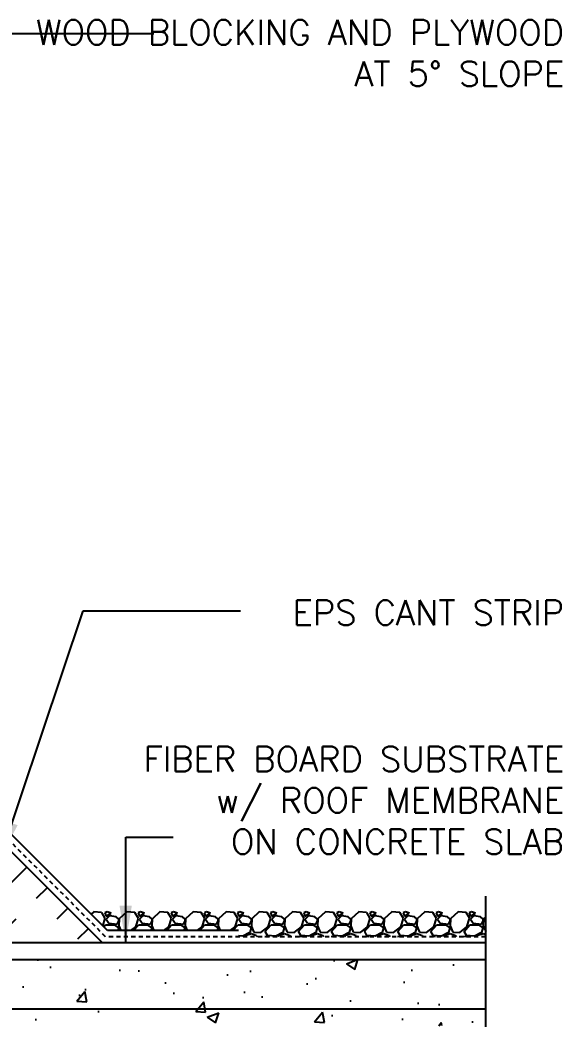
# Model space of a CAD drawing. Header units: inches. Extents: x 227.3 to 283.4, y 111.6 to 199.4.
# Drawn here: x 267.04 to 283.41, y 168.36 to 198.54 of the extents above; entities that cross this region are included whole.
import ezdxf

# ---------------------------------------------------------------- set-up
doc = ezdxf.new("R2010")
doc.units = ezdxf.units.IN
doc.header["$LTSCALE"] = 0.5
doc.header["$MEASUREMENT"] = 0
doc.linetypes.add('DASHED2', pattern=[0.375, 0.25, -0.125])
for name, color, linetype in [('HATCH', 12, 'Continuous'), ('line25', 2, 'Continuous'), ('LINE3', 3, 'Continuous'), ('LINE50', 5, 'Continuous'), ('LINE9', 9, 'Continuous'), ('TEXT', 4, 'Continuous')]:
    doc.layers.add(name, color=color, linetype=linetype)
doc.styles.add('DIM', font='romans.shx', dxfattribs={"width": 0.7})
doc.styles.add('ROMANS', font='romans.shx', dxfattribs={"height": 0.75})
doc.styles.get("Standard").update_dxf_attribs({"font": 'romans.shx', "height": 0.75})
doc.linetypes.add('STEEL', pattern='A,0.5,-0.2,["X",Standard,S=0.1,R=0,X=-0.1,Y=-0.05],-0.1', length=0.8)
doc.dimstyles.new('ext_12', dxfattribs={"dimscale": 12, "dimtxt": 0.09375, "dimasz": 0.09375, "dimexe": 0.09375, "dimexo": 0.0625, "dimgap": 0.0625, "dimtad": 1, "dimdec": 1, "dimzin": 2, "dimdsep": 46, "dimlunit": 4, "dimtxsty": 'DIM', "dimcen": 0.09, "dimdle": 0.09375, "dimclrt": 4, "dimadec": 0, "dimazin": 0, "dimtfac": 1, "dimtdec": 1, "dimtmove": 2, "dimatfit": 3, "dimfxl": 1, "dimfrac": 2, "dimtolj": 1, "dimtzin": 0, "dimarcsym": 0})

msp = doc.modelspace()

# ---------------------------------------------------------------- hatches: boundary and pattern name
at = {"layer": 'HATCH'}
h = msp.add_hatch(dxfattribs=at)
h.set_pattern_fill('AR-CONC', color=256, scale=0.5)
h.set_pattern_definition([(50, (0, 0), (3.5863, -0.31376), [0.375, -4.125]), (355, (0, 0), (-0.693757, 3.76096), [0.3, -3.3]), (100.4514, (0.299, -0.026), (2.892544, 3.4472), [0.3187, -3.50571]), (46.1842, (0, 1), (5.336207, -0.827596), [0.5625, -6.1875]), (96.6356, (0.4447, 0.931), (4.67331, 4.87059), [0.47805, -5.25857]), (351.1842, (0, 1), (4.67331, 4.87059), [0.45, -4.95]), (21, (0.5, 0.75), (2.984535, -2.013094), [0.375, -4.125]), (326, (0.5, 0.75), (1.216577, 3.62575), [0.3, -3.3]), (71.4514, (0.7487, 0.5822), (4.201112, 1.612656), [0.3187, -3.50571]), (37.5, (0, 0), (0.0607993, 1.6644693), [0, -3.26, 0, -3.35, 0, -3.3125]), (7.5, (0, 0), (1.315348, 1.972059), [0, -1.91, 0, -3.185, 0, -1.2625]), (327.5, (-1.115, 0), (2.669112, -0.1127744), [0, -1.25, 0, -3.9, 0, -5.175]), (317.5, (-1.615, 0), (2.915931, 0.500525), [0, -1.625, 0, -2.59, 0, -3.675])])
h.paths.add_polyline_path([(262.208, 149.214, 0.08841), (262.062, 149.311), (261.972, 149.311), (261.972, 149.353, -0.249069), (261.862, 149.56), (261.862, 149.628, -0.414214), (261.924, 149.69), (261.972, 149.69), (261.972, 149.76), (261.867, 149.76, -0.155529), (261.691, 149.894, 0.180914), (261.273, 150.206), (259.693, 150.559, 0.054974), (259.366, 150.595), (257.208, 150.595), (255.05, 150.595, 0.054974), (254.723, 150.559), (253.142, 150.206, 0.180914), (252.725, 149.894, -0.155529), (252.549, 149.76), (252.444, 149.76), (252.444, 149.69), (252.491, 149.69, -0.414214), (252.554, 149.628), (252.554, 149.56, -0.249069), (252.444, 149.353), (252.444, 149.311), (252.354, 149.311, 0.088416), (252.208, 149.214), (252.208, 146.406), (254.661, 146.406), (255.661, 145.406), (255.661, 147.406), (256.661, 146.406), (262.208, 146.406)])
h.paths.add_polyline_path([(262.208, 156.248), (262.128, 156.168), (262.038, 156.168), (262.008, 156.198), (261.858, 156.198, -0.414214), (261.808, 156.248), (261.708, 156.248), (261.708, 156.809, 0.390098), (261.433, 157.108), (257.224, 157.292, 0.020761), (257.208, 157.292, 0.020761), (257.191, 157.292), (252.983, 157.108, 0.390098), (252.708, 156.809), (252.708, 156.248), (252.608, 156.248, -0.414214), (252.558, 156.198), (252.458, 156.198), (252.408, 156.198), (252.378, 156.168), (252.288, 156.168), (252.208, 156.248), (252.208, 155.406), (252.208, 153.406, 0.088416), (252.354, 153.309), (252.444, 153.309), (252.444, 153.267, -0.249069), (252.554, 153.06), (252.554, 152.993, -0.414214), (252.491, 152.93), (252.444, 152.93), (252.444, 152.86), (252.549, 152.86, 0.231736), (252.907, 153.011, -0.8344), (253.118, 152.886), (253.106, 152.864, 2.155404), (253.645, 153.059, -1), (253.859, 153.57, -0.311223), (254.568, 152.554), (254.567, 152.389, 1.661382), (255.128, 152.742, -1), (255.342, 153.253, -0.30095), (256.078, 152.38, 1.661382), (256.639, 152.733, 0.055617), (256.46, 152.779, -0.843243), (256.494, 153.211, -0.047544), (257.208, 153.276, -0.047544), (257.922, 153.211, -0.843243), (257.956, 152.779, 0.055617), (257.777, 152.733, 1.661382), (258.338, 152.38, -0.30095), (259.074, 153.253, -1), (259.288, 152.742, 1.661382), (259.849, 152.389), (259.848, 152.554, -0.311223), (260.557, 153.57, -1), (260.771, 153.059, 2.155404), (261.309, 152.864), (261.298, 152.886, -0.834375), (261.509, 153.011, 0.23174), (261.867, 152.86), (261.972, 152.86), (261.972, 152.93), (261.924, 152.93, -0.414214), (261.862, 152.993), (261.862, 153.06, -0.249069), (261.972, 153.267), (261.972, 153.309), (262.062, 153.309, 0.08841), (262.208, 153.406), (262.208, 155.406)])
h.paths.add_polyline_path([(261.708, 159.088), (261.808, 159.088, -0.327813), (261.843, 159.136), (261.843, 159.836, 0.333671), (261.153, 159.537, 0.520567), (260.602, 159.655, 0.196403), (260.194, 159.917, 0.196403), (259.786, 159.655, 0.520567), (259.235, 159.537, 0.520567), (258.214, 159.633, 0.520567), (257.193, 159.537, 0.520567), (256.642, 159.655, 0.520567), (255.592, 159.655, 0.520567), (255.371, 159.655, 0.520567), (254.974, 159.655, 0.520567), (254.321, 159.655, 0.520567), (253.939, 159.655, 0.520567), (253.417, 159.655, 0.520567), (252.916, 159.655, 0.328601), (252.573, 159.77), (252.573, 159.136, -0.327813), (252.608, 159.088), (252.708, 159.088), (252.708, 158.527, 0.390098), (252.983, 158.228), (257.191, 158.044, 0.020761), (257.208, 158.044, 0.020761), (257.224, 158.044), (261.433, 158.228, 0.390098), (261.708, 158.527)])
h.paths.add_polyline_path([(256.824, 157.885), (252.968, 158.037, 0.425773), (252.708, 157.787), (252.708, 157.549, 0.425773), (252.968, 157.299), (256.824, 157.451, 0.390098), (257.008, 157.65), (257.008, 157.686, 0.390098)])
h.paths.add_polyline_path([(261.708, 157.787, 0.425773), (261.448, 158.037), (257.591, 157.885, 0.390098), (257.408, 157.686), (257.408, 157.65, 0.390098), (257.591, 157.451), (261.448, 157.299, 0.425773), (261.708, 157.549)])
h.paths.add_polyline_path([(262.208, 166.656), (262.208, 168.156), (281.104, 168.156), (281.104, 170.156), (262.208, 170.156), (262.208, 170.259, 0.40442), (261.79, 170.178, 0.520567), (261.269, 170.178, 0.520567), (260.887, 170.178, 0.520567), (260.233, 170.178, 0.04026), (260.208, 170.208, 0.04026), (260.183, 170.178, 0.520567), (259.529, 170.178, 0.520567), (259.147, 170.178, 0.520567), (258.626, 170.178, 0.520567), (258.124, 170.178, 0.297004), (257.815, 170.303, 0.297004), (257.507, 170.178, 0.520567), (257.005, 170.178, 0.520567), (256.484, 170.178, 0.520567), (256.102, 170.178, 0.520567), (255.448, 170.178, 0.520567), (255.051, 170.178, 0.520567), (254.831, 170.178, 0.520567), (253.78, 170.178, 0.520567), (253.229, 170.061, 0.345037), (252.208, 170.395), (252.208, 169.761), (252.573, 169.761), (252.573, 168.561), (252.208, 168.561), (252.208, 167.811), (252.573, 167.811), (252.573, 166.611), (252.208, 166.611), (252.208, 165.861), (252.573, 165.861), (252.573, 164.781), (252.208, 164.781), (252.208, 164.031), (252.573, 164.031), (252.573, 162.951), (252.208, 162.951), (252.208, 162.201), (252.573, 162.201), (252.573, 161.001), (252.208, 161.001), (252.208, 160.251), (252.573, 160.251), (252.573, 159.77, -0.328601), (252.916, 159.655, -0.520567), (253.417, 159.655, -0.520567), (253.939, 159.655, -0.520567), (254.321, 159.655, -0.520567), (254.974, 159.655, -0.520567), (255.371, 159.655, -0.520567), (255.592, 159.655, -0.520567), (256.642, 159.655, -0.520567), (257.193, 159.537, -0.520567), (258.214, 159.633, -0.520567), (259.235, 159.537, -0.520567), (259.786, 159.655, -0.196403), (260.194, 159.917, -0.196403), (260.602, 159.655, -0.520567), (261.153, 159.537, -0.333671), (261.843, 159.836), (261.843, 160.251), (262.208, 160.251), (262.208, 160.656), (262.208, 162.156)])
h.paths.add_polyline_path([(261.708, 171.11, 0.390098), (261.433, 171.409), (257.224, 171.593, 0.020761), (257.208, 171.593, 0.020761), (257.191, 171.593), (252.983, 171.409, 0.390098), (252.708, 171.11), (252.708, 170.549), (252.608, 170.549, -0.414214), (252.558, 170.499), (252.458, 170.499), (252.408, 170.499), (252.378, 170.469), (252.288, 170.469), (252.246, 170.511), (252.208, 170.511), (252.208, 170.395, -0.345037), (253.229, 170.061, -0.520567), (253.78, 170.178, -0.520567), (254.831, 170.178, -0.520567), (255.051, 170.178, -0.520567), (255.448, 170.178, -0.520567), (256.102, 170.178, -0.520567), (256.484, 170.178, -0.520567), (257.005, 170.178, -0.520567), (257.507, 170.178, -0.297004), (257.815, 170.303, -0.297004), (258.124, 170.178, -0.520567), (258.626, 170.178, -0.520567), (259.147, 170.178, -0.520567), (259.529, 170.178, -0.520567), (260.183, 170.178, -0.04026), (260.208, 170.208, -0.04026), (260.233, 170.178, -0.520567), (260.887, 170.178, -0.520567), (261.269, 170.178, -0.520567), (261.79, 170.178, -0.40442), (262.208, 170.259), (262.208, 170.511), (262.17, 170.511), (262.128, 170.469), (262.038, 170.469), (262.008, 170.499), (261.858, 170.499, -0.414214), (261.808, 170.549), (261.708, 170.549)])
h.paths.add_polyline_path([(261.708, 173.389), (261.808, 173.389, -0.414214), (261.858, 173.439), (261.958, 173.439), (262.008, 173.439), (262.038, 173.469), (262.128, 173.469), (262.208, 173.389), (262.208, 173.406), (262.208, 175.406, 0.08841), (262.062, 175.504), (261.972, 175.504), (261.972, 175.545, -0.249069), (261.862, 175.753), (261.862, 175.82, -0.414214), (261.924, 175.883), (261.972, 175.883), (261.972, 175.953), (261.867, 175.953, 0.231736), (261.509, 175.802, -0.8344), (261.298, 175.927), (261.309, 175.948, 2.155404), (260.771, 175.754, -1), (260.557, 175.243, -0.311223), (259.848, 176.259), (259.849, 176.424, 1.661382), (259.288, 176.071, -1), (259.074, 175.56, -0.30095), (258.338, 176.432, 1.661382), (257.777, 176.08, 0.055617), (257.956, 176.034, -0.843243), (257.922, 175.602, -0.047544), (257.208, 175.537, -0.047544), (256.494, 175.602, -0.843243), (256.46, 176.034, 0.055617), (256.639, 176.08, 1.661382), (256.078, 176.432, -0.30095), (255.342, 175.56, -1), (255.128, 176.071, 1.661382), (254.567, 176.424), (254.568, 176.259, -0.311223), (253.859, 175.243, -1), (253.645, 175.754, 2.155404), (253.106, 175.948), (253.118, 175.927, -0.834375), (252.907, 175.802, 0.23174), (252.549, 175.953), (252.444, 175.953), (252.444, 175.883), (252.491, 175.883, -0.414214), (252.554, 175.82), (252.554, 175.753, -0.249069), (252.444, 175.545), (252.444, 175.504), (252.354, 175.504, 0.088416), (252.208, 175.406), (252.208, 173.406), (252.208, 173.389), (252.288, 173.469), (252.378, 173.469), (252.408, 173.439), (252.558, 173.439, -0.414214), (252.608, 173.389), (252.708, 173.389), (252.708, 172.828, 0.390098), (252.983, 172.529), (257.191, 172.345, 0.020761), (257.208, 172.345, 0.020761), (257.224, 172.345), (261.433, 172.529, 0.390098), (261.708, 172.828)])
h.paths.add_polyline_path([(257.008, 171.951), (257.008, 171.987, 0.390098), (256.824, 172.186), (252.968, 172.338, 0.425773), (252.708, 172.088), (252.708, 171.85, 0.425773), (252.968, 171.6), (256.824, 171.752, 0.390098)])
h.paths.add_polyline_path([(261.708, 171.85), (261.708, 172.088, 0.425773), (261.448, 172.338), (257.591, 172.186, 0.390098), (257.408, 171.987), (257.408, 171.951, 0.390098), (257.591, 171.752), (261.448, 171.6, 0.425773)])
h.paths.add_polyline_path([(262.208, 182.406), (256.347, 182.406), (255.347, 183.406), (255.347, 181.406), (254.347, 182.406), (252.208, 182.406), (252.208, 179.599, 0.088416), (252.354, 179.501), (252.444, 179.501), (252.444, 179.46, -0.249069), (252.554, 179.253), (252.554, 179.185, -0.414214), (252.491, 179.123), (252.444, 179.123), (252.444, 179.053), (252.549, 179.053, -0.155529), (252.725, 178.918, 0.180914), (253.142, 178.607), (254.723, 178.254, 0.054974), (255.05, 178.218), (257.208, 178.218), (259.366, 178.218, 0.054974), (259.693, 178.254), (261.273, 178.607, 0.180914), (261.691, 178.918, -0.155529), (261.867, 179.053), (261.972, 179.053), (261.972, 179.123), (261.924, 179.123, -0.414214), (261.862, 179.185), (261.862, 179.253, -0.249069), (261.972, 179.46), (261.972, 179.501), (262.062, 179.501, 0.08841), (262.208, 179.599)])
h.paths.add_polyline_path([(262.208, 187.97, 0.08841), (262.062, 188.067), (261.972, 188.067), (261.972, 188.109, -0.249069), (261.862, 188.316), (261.862, 188.384, -0.414214), (261.924, 188.446), (261.972, 188.446), (261.972, 188.516), (261.867, 188.516, -0.155529), (261.691, 188.65, 0.180914), (261.273, 188.961), (259.693, 189.314, 0.054974), (259.366, 189.35), (257.208, 189.35), (255.05, 189.35, 0.054974), (254.723, 189.314), (253.142, 188.961, 0.180914), (252.725, 188.65, -0.155529), (252.549, 188.516), (252.444, 188.516), (252.444, 188.446), (252.491, 188.446, -0.414214), (252.554, 188.384), (252.554, 188.316, -0.249069), (252.444, 188.109), (252.444, 188.067), (252.354, 188.067, 0.088416), (252.208, 187.97), (252.208, 184.906), (254.347, 184.906), (255.347, 183.906), (255.347, 185.906), (256.347, 184.906), (262.208, 184.906)])
h.paths.add_polyline_path([(260.557, 192.326, -1), (260.771, 191.815, 2.155404), (261.309, 191.62), (261.298, 191.642, -0.834375), (261.509, 191.767, 0.23174), (261.867, 191.616), (261.972, 191.616), (261.972, 191.686), (261.924, 191.686, -0.414214), (261.862, 191.749), (261.862, 191.816, -0.249069), (261.972, 192.023), (261.972, 192.065), (262.062, 192.065, 0.08841), (262.208, 192.162), (262.208, 192.883, 0.336749), (261.546, 192.777, 0.520567), (261.159, 192.777, 0.520567), (260.659, 192.777, 0.259173), (260.208, 192.997, 0.259173), (259.757, 192.777, 0.520567), (259.257, 192.777, 0.520567), (258.87, 192.777, 0.336749), (258.208, 192.883, 0.336749), (257.546, 192.777, 0.520567), (257.159, 192.777, 0.520567), (256.659, 192.777, 0.520567), (255.813, 192.777, 0.520567), (255.531, 192.777, 0.520567), (254.636, 192.777, 0.520567), (253.896, 192.777, 0.520567), (253.203, 192.777, 0.520567), (252.983, 192.777, 0.321585), (252.208, 192.803), (252.208, 192.162, 0.088416), (252.354, 192.065), (252.444, 192.065), (252.444, 192.023, -0.249069), (252.554, 191.816), (252.554, 191.749, -0.414214), (252.491, 191.686), (252.444, 191.686), (252.444, 191.616), (252.549, 191.616, 0.231736), (252.907, 191.767, -0.8344), (253.118, 191.642), (253.106, 191.62, 2.155404), (253.645, 191.815, -1), (253.859, 192.326, -0.311223), (254.568, 191.31), (254.567, 191.145, 1.661382), (255.128, 191.498, -1), (255.342, 192.009, -0.30095), (256.078, 191.136, 1.661382), (256.639, 191.489, 0.055617), (256.46, 191.535, -0.843243), (256.494, 191.967, -0.047544), (257.208, 192.032, -0.047544), (257.922, 191.967, -0.843243), (257.956, 191.535, 0.055617), (257.777, 191.489, 1.661382), (258.338, 191.136, -0.30095), (259.074, 192.009, -1), (259.288, 191.498, 1.661382), (259.849, 191.145), (259.848, 191.31, -0.311223)])
h = msp.add_hatch(dxfattribs=at)
h.set_pattern_fill('INSUL', color=256, scale=7, angle=45, style=0)
h.set_pattern_definition([(45, (158.0297, 11.7552), (-1.856155, 1.856155), []), (45, (157.411, 12.374), (-1.856155, 1.856155), [0.875, -0.875]), (45, (156.7923, 12.9927), (-1.856155, 1.856155), [0.875, -0.875])])
h.paths.add_polyline_path([(266.581, 170.781), (269.41, 170.781), (265.333, 174.858), (265.333, 172.03)])

# ---------------------------------------------------------------- linework, layer by layer
for p, q in [((269.69, 171.031), (265.583, 175.138)), ((269.27, 171.595), (269.195, 171.527)), ((269.51, 171.574), (269.27, 171.594)), ((269.621, 171.396), (269.511, 171.576)), ((269.609, 171.565), (269.649, 171.465)), ((269.68, 171.595), (269.61, 171.565)), ((269.649, 171.465), (269.799, 171.555)), ((269.75, 171.475), (269.65, 171.375)), ((269.8, 171.555), (269.68, 171.595)), ((269.951, 171.446), (269.751, 171.476)), ((270.031, 171.374), (269.951, 171.444)), ((270.27, 171.595), (270.04, 171.385)), ((270.51, 171.574), (270.27, 171.594)), ((270.621, 171.396), (270.511, 171.576)), ((270.609, 171.565), (270.649, 171.465)), ((270.68, 171.595), (270.61, 171.565)), ((270.649, 171.465), (270.799, 171.555)), ((270.75, 171.475), (270.65, 171.375)), ((270.8, 171.555), (270.68, 171.595)), ((270.951, 171.446), (270.751, 171.476)), ((271.031, 171.374), (270.951, 171.444)), ((271.27, 171.595), (271.04, 171.385)), ((271.51, 171.574), (271.27, 171.594)), ((271.621, 171.396), (271.511, 171.576)), ((271.609, 171.565), (271.649, 171.465)), ((271.68, 171.595), (271.61, 171.565)), ((271.649, 171.465), (271.799, 171.555)), ((271.75, 171.475), (271.65, 171.375)), ((271.8, 171.555), (271.68, 171.595)), ((271.951, 171.446), (271.751, 171.476)), ((272.031, 171.373), (271.951, 171.443)), ((272.27, 171.595), (272.04, 171.385)), ((272.51, 171.574), (272.27, 171.594)), ((272.621, 171.396), (272.511, 171.576)), ((272.609, 171.565), (272.649, 171.465)), ((272.68, 171.595), (272.61, 171.565)), ((272.649, 171.465), (272.799, 171.555)), ((272.75, 171.475), (272.65, 171.375)), ((272.8, 171.555), (272.68, 171.595)), ((272.951, 171.446), (272.751, 171.476)), ((273.031, 171.373), (272.951, 171.443)), ((273.27, 171.595), (273.04, 171.385)), ((273.51, 171.574), (273.27, 171.594)), ((273.621, 171.396), (273.511, 171.576)), ((273.609, 171.565), (273.649, 171.465)), ((273.68, 171.595), (273.61, 171.565)), ((273.649, 171.465), (273.799, 171.555)), ((273.75, 171.475), (273.65, 171.375)), ((273.8, 171.555), (273.68, 171.595)), ((273.951, 171.446), (273.751, 171.476)), ((274.031, 171.373), (273.951, 171.443)), ((274.27, 171.595), (274.04, 171.385)), ((274.51, 171.574), (274.27, 171.594)), ((274.621, 171.396), (274.511, 171.576)), ((274.609, 171.565), (274.649, 171.465)), ((274.68, 171.595), (274.61, 171.565)), ((274.649, 171.465), (274.799, 171.555)), ((274.75, 171.475), (274.65, 171.375)), ((274.8, 171.555), (274.68, 171.595)), ((274.951, 171.446), (274.751, 171.476)), ((275.031, 171.373), (274.951, 171.443)), ((275.27, 171.595), (275.04, 171.385)), ((275.51, 171.574), (275.27, 171.594)), ((275.621, 171.396), (275.511, 171.576)), ((275.609, 171.565), (275.649, 171.465)), ((275.68, 171.595), (275.61, 171.565)), ((275.649, 171.465), (275.799, 171.555)), ((275.75, 171.475), (275.65, 171.375)), ((275.8, 171.555), (275.68, 171.595)), ((275.951, 171.446), (275.751, 171.476)), ((276.031, 171.373), (275.951, 171.443)), ((276.27, 171.595), (276.04, 171.385)), ((276.51, 171.574), (276.27, 171.594)), ((276.621, 171.396), (276.511, 171.576)), ((276.609, 171.565), (276.649, 171.465)), ((276.68, 171.595), (276.61, 171.565)), ((276.649, 171.465), (276.799, 171.555)), ((276.75, 171.475), (276.65, 171.375)), ((276.8, 171.555), (276.68, 171.595)), ((276.951, 171.446), (276.751, 171.476)), ((277.031, 171.373), (276.951, 171.443)), ((277.27, 171.595), (277.04, 171.385)), ((277.51, 171.574), (277.27, 171.594)), ((277.621, 171.396), (277.511, 171.576)), ((277.609, 171.565), (277.649, 171.465)), ((277.68, 171.595), (277.61, 171.565)), ((277.649, 171.465), (277.799, 171.555)), ((277.75, 171.475), (277.65, 171.375)), ((277.8, 171.555), (277.68, 171.595)), ((277.951, 171.446), (277.751, 171.476)), ((278.031, 171.373), (277.951, 171.443)), ((278.27, 171.595), (278.04, 171.385)), ((278.51, 171.574), (278.27, 171.594)), ((278.622, 171.396), (278.512, 171.576)), ((278.609, 171.565), (278.649, 171.465)), ((278.68, 171.595), (278.61, 171.565)), ((278.649, 171.465), (278.799, 171.555)), ((278.75, 171.475), (278.65, 171.375)), ((278.8, 171.555), (278.68, 171.595)), ((278.951, 171.446), (278.751, 171.476)), ((279.031, 171.373), (278.951, 171.443)), ((279.27, 171.595), (279.04, 171.385)), ((279.51, 171.574), (279.27, 171.594)), ((279.622, 171.396), (279.512, 171.576)), ((279.609, 171.565), (279.649, 171.465)), ((279.68, 171.595), (279.61, 171.565)), ((279.649, 171.465), (279.799, 171.555)), ((279.75, 171.475), (279.65, 171.375)), ((279.8, 171.555), (279.68, 171.595)), ((279.951, 171.446), (279.751, 171.476)), ((280.031, 171.373), (279.951, 171.443)), ((280.27, 171.595), (280.04, 171.385)), ((280.51, 171.574), (280.27, 171.594)), ((280.622, 171.396), (280.512, 171.576)), ((280.609, 171.565), (280.649, 171.465)), ((280.68, 171.595), (280.61, 171.565)), ((280.649, 171.465), (280.799, 171.555)), ((280.75, 171.475), (280.65, 171.375)), ((280.8, 171.555), (280.68, 171.595)), ((280.951, 171.446), (280.751, 171.476)), ((281.031, 171.373), (280.951, 171.443)), ((281.104, 171.443), (281.04, 171.385)), ((269.549, 171.173), (269.62, 171.395)), ((269.576, 171.145), (269.63, 171.205)), ((269.63, 171.205), (269.89, 171.205)), ((269.649, 171.375), (269.729, 171.255)), ((269.73, 171.255), (269.98, 171.225)), ((269.889, 171.207), (270.019, 171.117)), ((269.98, 171.225), (270.03, 171.315)), ((270.028, 171.177), (270.09, 171.031)), ((270.039, 171.386), (270.029, 171.176)), ((270.03, 171.315), (270.03, 171.375)), ((270.391, 171.031), (270.54, 171.146)), ((270.473, 171.031), (270.63, 171.205)), ((270.54, 171.145), (270.62, 171.395)), ((270.63, 171.205), (270.89, 171.205)), ((270.649, 171.375), (270.729, 171.255)), ((270.73, 171.255), (270.98, 171.225)), ((270.889, 171.207), (271.019, 171.117)), ((270.98, 171.225), (271.03, 171.315)), ((271.028, 171.177), (271.09, 171.031)), ((271.039, 171.386), (271.029, 171.176)), ((271.03, 171.315), (271.03, 171.375)), ((271.391, 171.031), (271.54, 171.146)), ((271.473, 171.031), (271.63, 171.205)), ((271.54, 171.145), (271.62, 171.395)), ((271.63, 171.205), (271.89, 171.205)), ((271.649, 171.375), (271.729, 171.255)), ((271.73, 171.255), (271.98, 171.225)), ((271.889, 171.207), (272.019, 171.117)), ((271.98, 171.225), (272.03, 171.315)), ((272.028, 171.177), (272.09, 171.031)), ((272.039, 171.386), (272.029, 171.176)), ((272.03, 171.315), (272.03, 171.375)), ((272.391, 171.031), (272.54, 171.146)), ((272.473, 171.031), (272.63, 171.205)), ((272.54, 171.145), (272.62, 171.395)), ((272.63, 171.205), (272.89, 171.205)), ((272.649, 171.375), (272.729, 171.255)), ((272.73, 171.255), (272.98, 171.225)), ((272.889, 171.207), (273.019, 171.117)), ((272.98, 171.225), (273.03, 171.315)), ((273.028, 171.177), (273.09, 171.031)), ((273.039, 171.386), (273.029, 171.176)), ((273.03, 171.315), (273.03, 171.375)), ((273.391, 171.031), (273.54, 171.146)), ((273.473, 171.031), (273.63, 171.205)), ((273.54, 171.145), (273.62, 171.395)), ((273.63, 171.205), (273.89, 171.205)), ((273.649, 171.375), (273.729, 171.255)), ((273.73, 171.255), (273.98, 171.225)), ((273.889, 171.207), (274.019, 171.117)), ((273.98, 171.225), (274.03, 171.315)), ((274.028, 171.177), (274.108, 170.987)), ((274.039, 171.386), (274.029, 171.176)), ((274.03, 171.315), (274.03, 171.375)), ((274.32, 170.976), (274.54, 171.146)), ((274.45, 171.005), (274.63, 171.205)), ((274.54, 171.145), (274.62, 171.395)), ((274.63, 171.205), (274.89, 171.205)), ((274.649, 171.375), (274.729, 171.255)), ((274.73, 171.255), (274.98, 171.225)), ((274.889, 171.207), (275.019, 171.117)), ((274.98, 171.225), (275.03, 171.315)), ((275.028, 171.177), (275.108, 170.987)), ((275.039, 171.386), (275.029, 171.176)), ((275.03, 171.315), (275.03, 171.375)), ((275.32, 170.976), (275.54, 171.146)), ((275.45, 171.005), (275.63, 171.205)), ((275.54, 171.145), (275.62, 171.395)), ((275.63, 171.205), (275.89, 171.205)), ((275.649, 171.375), (275.729, 171.255)), ((275.73, 171.255), (275.98, 171.225)), ((275.889, 171.207), (276.019, 171.117)), ((275.98, 171.225), (276.03, 171.315)), ((276.028, 171.177), (276.108, 170.987)), ((276.039, 171.386), (276.029, 171.176)), ((276.03, 171.315), (276.03, 171.375)), ((276.32, 170.976), (276.54, 171.146)), ((276.45, 171.005), (276.63, 171.205)), ((276.54, 171.145), (276.62, 171.395)), ((276.63, 171.205), (276.89, 171.205)), ((276.649, 171.375), (276.729, 171.255)), ((276.73, 171.255), (276.98, 171.225)), ((276.889, 171.207), (277.019, 171.117)), ((276.98, 171.225), (277.03, 171.315)), ((277.028, 171.177), (277.108, 170.987)), ((277.039, 171.386), (277.029, 171.176)), ((277.03, 171.315), (277.03, 171.375)), ((277.32, 170.976), (277.54, 171.146)), ((277.45, 171.005), (277.63, 171.205)), ((277.54, 171.145), (277.62, 171.395)), ((277.63, 171.205), (277.89, 171.205)), ((277.649, 171.375), (277.729, 171.255)), ((277.73, 171.255), (277.98, 171.225)), ((277.889, 171.207), (278.019, 171.117)), ((277.98, 171.225), (278.03, 171.315)), ((278.028, 171.177), (278.108, 170.987)), ((278.039, 171.386), (278.029, 171.176)), ((278.03, 171.315), (278.03, 171.375)), ((278.32, 170.976), (278.54, 171.146)), ((278.45, 171.005), (278.63, 171.205)), ((278.54, 171.145), (278.62, 171.395)), ((278.63, 171.205), (278.89, 171.205)), ((278.649, 171.375), (278.729, 171.255)), ((278.73, 171.255), (278.98, 171.225)), ((278.889, 171.207), (279.019, 171.117)), ((278.98, 171.225), (279.03, 171.315)), ((279.028, 171.177), (279.108, 170.987)), ((279.039, 171.386), (279.029, 171.176)), ((279.03, 171.315), (279.03, 171.375)), ((279.32, 170.976), (279.54, 171.146)), ((279.45, 171.005), (279.63, 171.205)), ((279.54, 171.145), (279.62, 171.395)), ((279.63, 171.205), (279.89, 171.205)), ((279.649, 171.375), (279.729, 171.255)), ((279.73, 171.255), (279.98, 171.225)), ((279.889, 171.207), (280.019, 171.117)), ((279.98, 171.225), (280.03, 171.315)), ((280.028, 171.177), (280.108, 170.987)), ((280.039, 171.386), (280.029, 171.176)), ((280.03, 171.315), (280.03, 171.375)), ((280.32, 170.976), (280.54, 171.146)), ((280.45, 171.005), (280.63, 171.205)), ((280.54, 171.145), (280.62, 171.395)), ((280.63, 171.205), (280.89, 171.205)), ((280.649, 171.375), (280.729, 171.255)), ((280.73, 171.255), (280.98, 171.225)), ((280.889, 171.207), (281.019, 171.117)), ((280.98, 171.225), (281.03, 171.315)), ((281.028, 171.177), (281.104, 170.998)), ((281.039, 171.386), (281.029, 171.176)), ((281.03, 171.315), (281.03, 171.375)), ((273.638, 171.031), (269.69, 171.031)), ((270.02, 171.115), (269.996, 171.031)), ((271.02, 171.115), (270.996, 171.031)), ((272.02, 171.115), (271.996, 171.031)), ((273.02, 171.115), (272.996, 171.031)), ((273.638, 170.906), (273.638, 170.906)), ((273.769, 170.867), (273.638, 170.877)), ((273.98, 170.975), (273.77, 170.865)), ((273.847, 170.844), (273.87, 170.895)), ((273.87, 170.895), (274.03, 170.945)), ((274.02, 171.115), (273.98, 170.975)), ((274.029, 170.945), (274.189, 170.885)), ((274.109, 170.985), (274.319, 170.975)), ((274.19, 170.885), (274.209, 170.844)), ((274.54, 170.854), (274.439, 170.844)), ((274.521, 170.885), (274.451, 171.005)), ((274.769, 170.867), (274.519, 170.887)), ((274.588, 170.844), (274.539, 170.856)), ((274.98, 170.975), (274.77, 170.865)), ((274.847, 170.844), (274.87, 170.895)), ((274.87, 170.895), (275.03, 170.945)), ((275.02, 171.115), (274.98, 170.975)), ((275.029, 170.945), (275.189, 170.885)), ((275.109, 170.985), (275.319, 170.975)), ((275.19, 170.885), (275.209, 170.844)), ((275.54, 170.854), (275.439, 170.844)), ((275.521, 170.885), (275.451, 171.005)), ((275.769, 170.867), (275.519, 170.887)), ((275.588, 170.844), (275.539, 170.856)), ((275.98, 170.975), (275.77, 170.865)), ((275.847, 170.844), (275.87, 170.895)), ((275.87, 170.895), (276.03, 170.945)), ((276.02, 171.115), (275.98, 170.975)), ((276.029, 170.945), (276.189, 170.885)), ((276.109, 170.985), (276.319, 170.975)), ((276.19, 170.885), (276.209, 170.844)), ((276.54, 170.854), (276.439, 170.844)), ((276.521, 170.885), (276.451, 171.005)), ((276.769, 170.867), (276.519, 170.887)), ((276.588, 170.844), (276.539, 170.856)), ((276.98, 170.975), (276.77, 170.865)), ((276.847, 170.844), (276.87, 170.895)), ((276.87, 170.895), (277.03, 170.945)), ((277.02, 171.115), (276.98, 170.975)), ((277.029, 170.945), (277.189, 170.885)), ((277.109, 170.985), (277.319, 170.975)), ((277.19, 170.885), (277.209, 170.844)), ((277.54, 170.854), (277.439, 170.844)), ((277.521, 170.885), (277.451, 171.005)), ((277.769, 170.867), (277.519, 170.887)), ((277.588, 170.844), (277.539, 170.856)), ((277.98, 170.975), (277.77, 170.865)), ((277.847, 170.844), (277.87, 170.895)), ((277.87, 170.895), (278.03, 170.945)), ((278.02, 171.115), (277.98, 170.975)), ((278.029, 170.945), (278.189, 170.885)), ((278.109, 170.985), (278.319, 170.975)), ((278.19, 170.885), (278.209, 170.844)), ((278.54, 170.854), (278.439, 170.844)), ((278.521, 170.885), (278.451, 171.005)), ((278.769, 170.867), (278.519, 170.887)), ((278.588, 170.844), (278.539, 170.856)), ((278.98, 170.975), (278.77, 170.865)), ((278.847, 170.844), (278.87, 170.895)), ((278.87, 170.895), (279.03, 170.945)), ((279.02, 171.115), (278.98, 170.975)), ((279.029, 170.945), (279.189, 170.885)), ((279.109, 170.985), (279.319, 170.975)), ((279.19, 170.885), (279.209, 170.844)), ((279.54, 170.854), (279.439, 170.844)), ((279.521, 170.885), (279.451, 171.005)), ((279.769, 170.867), (279.519, 170.887)), ((279.588, 170.844), (279.539, 170.856)), ((279.98, 170.975), (279.77, 170.865)), ((279.847, 170.844), (279.87, 170.895)), ((279.87, 170.895), (280.03, 170.945)), ((280.02, 171.115), (279.98, 170.975)), ((280.029, 170.945), (280.189, 170.885)), ((280.109, 170.985), (280.319, 170.975)), ((280.19, 170.885), (280.209, 170.844)), ((280.54, 170.854), (280.439, 170.844)), ((280.521, 170.885), (280.451, 171.005)), ((280.769, 170.867), (280.519, 170.887)), ((280.588, 170.844), (280.539, 170.856)), ((280.98, 170.975), (280.77, 170.865)), ((280.847, 170.844), (280.87, 170.895)), ((280.87, 170.895), (281.03, 170.945)), ((281.02, 171.115), (280.98, 170.975)), ((281.029, 170.945), (281.104, 170.917))]:
    msp.add_line(p, q, dxfattribs=at)
at = {"layer": 'line25'}
for p, q in [((269.535, 170.656), (265.333, 174.858)), ((262.208, 170.156), (281.104, 170.156))]:
    msp.add_line(p, q, dxfattribs=at)
at = {"layer": 'LINE3', "linetype": 'STEEL'}
msp.add_line((281.104, 168.656), (260.27, 168.656), dxfattribs=at)
at = {"layer": 'LINE50', "color": 9, "linetype": 'DASHED2'}
for p, q in [((269.628, 170.844), (265.458, 175.013)), ((281.104, 170.844), (269.628, 170.844))]:
    msp.add_line(p, q, dxfattribs=at)
at = {"layer": 'LINE9'}
for points in [[(281.104, 159.656), (281.104, 164.406), (280.104, 165.406), (282.104, 165.406), (281.104, 166.406), (281.104, 172.068)], [(281.104, 170.656), (265.333, 170.656)]]:
    msp.add_lwpolyline(points, dxfattribs=at)

# ---------------------------------------------------------------- texts
at = {"layer": 'TEXT', "char_height": 0.75, "attachment_point": 3, "style": 'ROMANS'}
for s, insert, width in [('\\A1;WOOD BLOCKING AND PLYWOOD \\PAT 5%%D SLOPE', (283.473, 198.542), 17.3954), ('\\A1;EPS CANT STRIP', (283.473, 181.012), 9.59335), ('\\A1;FIBER BOARD SUBSTRATE\\Pw/ ROOF MEMBRANE \\PON CONCRETE SLAB', (283.473, 176.591), 26.1134)]:
    msp.add_mtext(s, dxfattribs=dict(at, insert=insert, width=width))

# ---------------------------------------------------------------- leaders
at = {"layer": 'TEXT'}
for points in [[(254.446, 196.694), (266.002, 198.13), (271.09, 198.13)], [(266.441, 173.209), (268.955, 180.688), (273.702, 180.688)], [(270.235, 170.656), (270.235, 173.854), (271.672, 173.854)]]:
    msp.add_leader(points, dimstyle='ext_12', override={"dimgap": 0.0625, "dimtad": 0}, dxfattribs=at)

doc.saveas('drawing.dxf')
